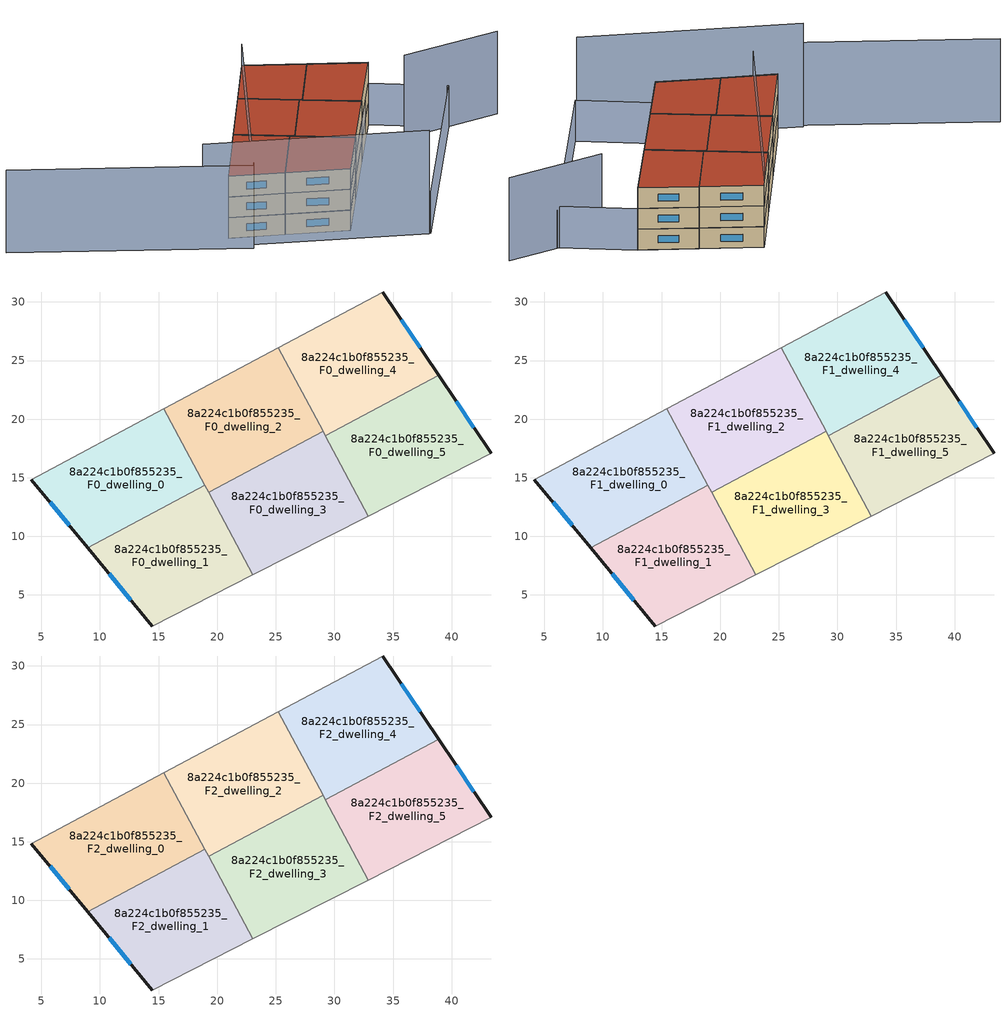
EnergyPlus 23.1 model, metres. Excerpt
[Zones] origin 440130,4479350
8a224c1b0f855235_F0_dwelling_0
 floor ground (EU_floor_Construction): 18.95,14.34 15.46,20.88 4.14,14.83 8.96,9.01 z0
 wall outside (EU_wall_Construction): 8.96,9.01 4.14,14.83 z0:3
 wall adiabatic (EU_wall_Construction): 4.14,14.83 15.46,20.88 z0:3
 wall to 8a224c1b0f855235_F0_dwelling_1 (EU_wall_Construction): 18.95,14.34 8.96,9.01 z0:3
 wall to 8a224c1b0f855235_F0_dwelling_2 (EU_wall_Construction): 15.46,20.88 18.95,14.34 z0:3
 window (EU_Window_Construction): 7.36,10.94 5.74,12.9 z0.99:2.01
8a224c1b0f855235_F0_dwelling_1
 floor ground (EU_floor_Construction): 23.03,6.71 18.95,14.34 8.96,9.01 14.46,2.35 z0
 wall outside (EU_wall_Construction): 14.46,2.35 8.96,9.01 z0:3
 wall adiabatic (EU_wall_Construction): 23.03,6.71 14.46,2.35 z0:3
 wall to 8a224c1b0f855235_F0_dwelling_3 (EU_wall_Construction): 19.27,13.75 23.03,6.71 z0:3
 wall to 8a224c1b0f855235_F0_dwelling_2 (EU_wall_Construction): 18.95,14.34 19.27,13.75 z0:3
 window (EU_Window_Construction): 12.64,4.56 10.79,6.8 z0.99:2.01
8a224c1b0f855235_F0_dwelling_2
 floor ground (EU_floor_Construction): 29.03,18.96 25.23,26.09 15.46,20.88 19.27,13.75 z0
 wall adiabatic (EU_wall_Construction): 15.46,20.88 25.23,26.09 z0:3
 wall to 8a224c1b0f855235_F0_dwelling_3 (EU_wall_Construction): 29.03,18.96 19.27,13.75 z0:3
 wall to 8a224c1b0f855235_F0_dwelling_4 (EU_wall_Construction): 25.23,26.09 29.03,18.96 z0:3
8a224c1b0f855235_F0_dwelling_3
 floor ground (EU_floor_Construction): 32.89,11.74 29.03,18.96 19.27,13.75 23.03,6.71 z0
 wall adiabatic (EU_wall_Construction): 32.89,11.74 23.03,6.71 z0:3
 wall to 8a224c1b0f855235_F0_dwelling_5 (EU_wall_Construction): 29.23,18.59 32.89,11.74 z0:3
 wall to 8a224c1b0f855235_F0_dwelling_4 (EU_wall_Construction): 29.03,18.96 29.23,18.59 z0:3
8a224c1b0f855235_F0_dwelling_4
 floor ground (EU_floor_Construction): 38.89,23.75 34.12,30.85 25.23,26.09 29.23,18.59 z0
 wall outside (EU_wall_Construction): 34.12,30.85 38.89,23.75 z0:3
 wall adiabatic (EU_wall_Construction): 25.23,26.09 34.12,30.85 z0:3
 wall to 8a224c1b0f855235_F0_dwelling_5 (EU_wall_Construction): 38.89,23.75 29.23,18.59 z0:3
 window (EU_Window_Construction): 35.71,28.49 37.31,26.1 z0.99:2.01
8a224c1b0f855235_F0_dwelling_5
 floor ground (EU_floor_Construction): 43.38,17.07 38.89,23.75 29.23,18.59 32.89,11.74 z0
 wall outside (EU_wall_Construction): 38.89,23.75 43.38,17.07 z0:3
 wall adiabatic (EU_wall_Construction): 43.38,17.07 32.89,11.74 z0:3
 window (EU_Window_Construction): 40.38,21.54 41.89,19.29 z0.99:2.01
8a224c1b0f855235_F1_dwelling_0
 floor to 8a224c1b0f855235_F0_dwelling_0 (EU_floor_Construction): 18.95,14.34 15.46,20.88 4.14,14.83 8.96,9.01 z3
 wall outside (EU_wall_Construction): 8.96,9.01 4.14,14.83 z3:6
 wall adiabatic (EU_wall_Construction): 4.14,14.83 15.46,20.88 z3:6
 wall to 8a224c1b0f855235_F1_dwelling_1 (EU_wall_Construction): 18.95,14.34 8.96,9.01 z3:6
 wall to 8a224c1b0f855235_F1_dwelling_2 (EU_wall_Construction): 15.46,20.88 18.95,14.34 z3:6
 window (EU_Window_Construction): 7.36,10.94 5.74,12.9 z3.99:5.01
8a224c1b0f855235_F1_dwelling_1
 floor to 8a224c1b0f855235_F0_dwelling_1 (EU_floor_Construction): 23.03,6.71 18.95,14.34 8.96,9.01 14.46,2.35 z3
 wall outside (EU_wall_Construction): 14.46,2.35 8.96,9.01 z3:6
 wall adiabatic (EU_wall_Construction): 23.03,6.71 14.46,2.35 z3:6
 wall to 8a224c1b0f855235_F1_dwelling_3 (EU_wall_Construction): 19.27,13.75 23.03,6.71 z3:6
 wall to 8a224c1b0f855235_F1_dwelling_2 (EU_wall_Construction): 18.95,14.34 19.27,13.75 z3:6
 window (EU_Window_Construction): 12.64,4.56 10.79,6.8 z3.99:5.01
8a224c1b0f855235_F1_dwelling_2
 floor to 8a224c1b0f855235_F0_dwelling_2 (EU_floor_Construction): 29.03,18.96 25.23,26.09 15.46,20.88 19.27,13.75 z3
 wall adiabatic (EU_wall_Construction): 15.46,20.88 25.23,26.09 z3:6
 wall to 8a224c1b0f855235_F1_dwelling_3 (EU_wall_Construction): 29.03,18.96 19.27,13.75 z3:6
 wall to 8a224c1b0f855235_F1_dwelling_4 (EU_wall_Construction): 25.23,26.09 29.03,18.96 z3:6
8a224c1b0f855235_F1_dwelling_3
 floor to 8a224c1b0f855235_F0_dwelling_3 (EU_floor_Construction): 32.89,11.74 29.03,18.96 19.27,13.75 23.03,6.71 z3
 wall adiabatic (EU_wall_Construction): 32.89,11.74 23.03,6.71 z3:6
 wall to 8a224c1b0f855235_F1_dwelling_5 (EU_wall_Construction): 29.23,18.59 32.89,11.74 z3:6
 wall to 8a224c1b0f855235_F1_dwelling_4 (EU_wall_Construction): 29.03,18.96 29.23,18.59 z3:6
8a224c1b0f855235_F1_dwelling_4
 floor to 8a224c1b0f855235_F0_dwelling_4 (EU_floor_Construction): 38.89,23.75 34.12,30.85 25.23,26.09 29.23,18.59 z3
 wall outside (EU_wall_Construction): 34.12,30.85 38.89,23.75 z3:6
 wall adiabatic (EU_wall_Construction): 25.23,26.09 34.12,30.85 z3:6
 wall to 8a224c1b0f855235_F1_dwelling_5 (EU_wall_Construction): 38.89,23.75 29.23,18.59 z3:6
 window (EU_Window_Construction): 35.71,28.49 37.31,26.1 z3.99:5.01
8a224c1b0f855235_F1_dwelling_5
 floor to 8a224c1b0f855235_F0_dwelling_5 (EU_floor_Construction): 43.38,17.07 38.89,23.75 29.23,18.59 32.89,11.74 z3
 wall outside (EU_wall_Construction): 38.89,23.75 43.38,17.07 z3:6
 wall adiabatic (EU_wall_Construction): 43.38,17.07 32.89,11.74 z3:6
 window (EU_Window_Construction): 40.38,21.54 41.89,19.29 z3.99:5.01
8a224c1b0f855235_F2_dwelling_0
 floor to 8a224c1b0f855235_F1_dwelling_0 (EU_floor_Construction): 18.95,14.34 15.46,20.88 4.14,14.83 8.96,9.01 z6
 wall outside (EU_wall_Construction): 8.96,9.01 4.14,14.83 z6:9
 wall adiabatic (EU_wall_Construction): 4.14,14.83 15.46,20.88 z6:9
 wall to 8a224c1b0f855235_F2_dwelling_1 (EU_wall_Construction): 18.95,14.34 8.96,9.01 z6:9
 wall to 8a224c1b0f855235_F2_dwelling_2 (EU_wall_Construction): 15.46,20.88 18.95,14.34 z6:9
 window (EU_Window_Construction): 7.36,10.94 5.74,12.9 z6.99:8.01
 roof outside (EU_roof_Construction): 15.46,20.88 18.95,14.34 8.96,9.01 4.14,14.83 z9
8a224c1b0f855235_F2_dwelling_1
 floor to 8a224c1b0f855235_F1_dwelling_1 (EU_floor_Construction): 23.03,6.71 18.95,14.34 8.96,9.01 14.46,2.35 z6
 wall outside (EU_wall_Construction): 14.46,2.35 8.96,9.01 z6:9
 wall adiabatic (EU_wall_Construction): 23.03,6.71 14.46,2.35 z6:9
 wall to 8a224c1b0f855235_F2_dwelling_3 (EU_wall_Construction): 19.27,13.75 23.03,6.71 z6:9
 wall to 8a224c1b0f855235_F2_dwelling_2 (EU_wall_Construction): 18.95,14.34 19.27,13.75 z6:9
 window (EU_Window_Construction): 12.64,4.56 10.79,6.8 z6.99:8.01
 roof outside (EU_roof_Construction): 18.95,14.34 23.03,6.71 14.46,2.35 8.96,9.01 z9
8a224c1b0f855235_F2_dwelling_2
 floor to 8a224c1b0f855235_F1_dwelling_2 (EU_floor_Construction): 29.03,18.96 25.23,26.09 15.46,20.88 19.27,13.75 z6
 wall adiabatic (EU_wall_Construction): 15.46,20.88 25.23,26.09 z6:9
 wall to 8a224c1b0f855235_F2_dwelling_3 (EU_wall_Construction): 29.03,18.96 19.27,13.75 z6:9
 wall to 8a224c1b0f855235_F2_dwelling_4 (EU_wall_Construction): 25.23,26.09 29.03,18.96 z6:9
 roof outside (EU_roof_Construction): 25.23,26.09 29.03,18.96 19.27,13.75 15.46,20.88 z9
8a224c1b0f855235_F2_dwelling_3
 floor to 8a224c1b0f855235_F1_dwelling_3 (EU_floor_Construction): 32.89,11.74 29.03,18.96 19.27,13.75 23.03,6.71 z6
 wall adiabatic (EU_wall_Construction): 32.89,11.74 23.03,6.71 z6:9
 wall to 8a224c1b0f855235_F2_dwelling_5 (EU_wall_Construction): 29.23,18.59 32.89,11.74 z6:9
 wall to 8a224c1b0f855235_F2_dwelling_4 (EU_wall_Construction): 29.03,18.96 29.23,18.59 z6:9
 roof outside (EU_roof_Construction): 29.03,18.96 32.89,11.74 23.03,6.71 19.27,13.75 z9
8a224c1b0f855235_F2_dwelling_4
 floor to 8a224c1b0f855235_F1_dwelling_4 (EU_floor_Construction): 38.89,23.75 34.12,30.85 25.23,26.09 29.23,18.59 z6
 wall outside (EU_wall_Construction): 34.12,30.85 38.89,23.75 z6:9
 wall adiabatic (EU_wall_Construction): 25.23,26.09 34.12,30.85 z6:9
 wall to 8a224c1b0f855235_F2_dwelling_5 (EU_wall_Construction): 38.89,23.75 29.23,18.59 z6:9
 window (EU_Window_Construction): 35.71,28.49 37.31,26.1 z6.99:8.01
 roof outside (EU_roof_Construction): 34.12,30.85 38.89,23.75 29.23,18.59 25.23,26.09 z9
8a224c1b0f855235_F2_dwelling_5
 floor to 8a224c1b0f855235_F1_dwelling_5 (EU_floor_Construction): 43.38,17.07 38.89,23.75 29.23,18.59 32.89,11.74 z6
 wall outside (EU_wall_Construction): 38.89,23.75 43.38,17.07 z6:9
 wall adiabatic (EU_wall_Construction): 43.38,17.07 32.89,11.74 z6:9
 window (EU_Window_Construction): 40.38,21.54 41.89,19.29 z6.99:8.01
 roof outside (EU_roof_Construction): 38.89,23.75 43.38,17.07 32.89,11.74 29.23,18.59 z9
shading: 0.02,16.21 19.01,-6.95 z0:15; 42.27,10.91 54.85,4.34 / 34.13,30.85 3.32,10.42 / 3.32,10.42 -14.59,37.43 z0:12; 14.46,2.35 43.38,17.07 / 43.38,17.07 48.15,7.69 / 48.15,7.69 19.24,-7.03 / 19.24,-7.03 14.46,2.35 z0:6
[Building]
EU S2 Campaign: North Axis=0; Terrain=City; Solar Distribution=FullExterior
[Site:Location]
Madrid: Latitude=40.5; Longitude=-3.5; Time Zone=1; Elevation=609
[SizingPeriod:WeatherFileDays]
AnnualSizingPeriod: Begin Month=1; Begin Day of Month=1; End Month=12; End Day of Month=31; Day of Week for Start Day=Monday; Use Weather File Daylight Saving Period=No; Use Weather File Rain and Snow Indicators=No
[MATERIAL]
EU_InternalMass_Material: Roughness=MediumRough; Thickness=0.1; Conductivity=1; Density=1800; Specific Heat=900; Thermal Absorptance=0.9; Solar Absorptance=0.7; Visible Absorptance=0.7
[MATERIAL:NOMASS] Roughness=MediumRough; Thermal Absorptance=0.9; Solar Absorptance=0.7; Visible Absorptance=0.7
Name | Thermal Resistance
EU_wall_NoMass | 0.609216
EU_roof_NoMass | 0.513268
EU_floor_NoMass | 0.568163
[WINDOWMATERIAL:SIMPLEGLAZINGSYSTEM]
EU_Window_SimpleGlazing: UFactor=5.50606; Solar Heat Gain Coefficient=0.85; Visible Transmittance=0.85
[CONSTRUCTION]
EU_wall_Construction: EU_wall_NoMass
EU_roof_Construction: EU_roof_NoMass
EU_floor_Construction: EU_floor_NoMass
EU_InternalMass_Construction: EU_InternalMass_Material
EU_Window_Construction: EU_Window_SimpleGlazing
[ZONE] Type=1; Multiplier=1; Ceiling Height=autocalculate; Floor Area=autocalculate; Part of Total Floor Area=Yes
Name | Volume
8a224c1b0f855235_F0_dwelling_0 | 268.466
8a224c1b0f855235_F1_dwelling_0; 8a224c1b0f855235_F2_dwelling_0 | 268.467
8a224c1b0f855235_F0_dwelling_1 | 268.449
8a224c1b0f855235_F1_dwelling_1; 8a224c1b0f855235_F2_dwelling_1 | 268.448
8a224c1b0f855235_F0_dwelling_2; 8a224c1b0f855235_F1_dwelling_2; 8a224c1b0f855235_F2_dwelling_2 | 268.437
8a224c1b0f855235_F0_dwelling_3; 8a224c1b0f855235_F1_dwelling_3; 8a224c1b0f855235_F2_dwelling_3 | 268.452
8a224c1b0f855235_F0_dwelling_4 | 268.444
8a224c1b0f855235_F1_dwelling_4; 8a224c1b0f855235_F2_dwelling_4 | 268.443
8a224c1b0f855235_F0_dwelling_5; 8a224c1b0f855235_F1_dwelling_5; 8a224c1b0f855235_F2_dwelling_5 | 268.461
[INTERNALMASS] Construction=EU_InternalMass_Construction
Name | Zone or ZoneList | Surface Area
8a224c1b0f855235_F0_dwelling_0_EU_InternalMass | 8a224c1b0f855235_F0_dwelling_0 | 89.4876
8a224c1b0f855235_F0_dwelling_1_EU_InternalMass | 8a224c1b0f855235_F0_dwelling_1 | 89.4819
8a224c1b0f855235_F0_dwelling_2_EU_InternalMass | 8a224c1b0f855235_F0_dwelling_2 | 89.4788
8a224c1b0f855235_F0_dwelling_3_EU_InternalMass | 8a224c1b0f855235_F0_dwelling_3 | 89.4872
8a224c1b0f855235_F0_dwelling_4_EU_InternalMass | 8a224c1b0f855235_F0_dwelling_4 | 89.4841
8a224c1b0f855235_F0_dwelling_5_EU_InternalMass | 8a224c1b0f855235_F0_dwelling_5 | 89.4883
8a224c1b0f855235_F1_dwelling_0_EU_InternalMass | 8a224c1b0f855235_F1_dwelling_0 | 89.4876
8a224c1b0f855235_F1_dwelling_1_EU_InternalMass | 8a224c1b0f855235_F1_dwelling_1 | 89.4819
8a224c1b0f855235_F1_dwelling_2_EU_InternalMass | 8a224c1b0f855235_F1_dwelling_2 | 89.4788
8a224c1b0f855235_F1_dwelling_3_EU_InternalMass | 8a224c1b0f855235_F1_dwelling_3 | 89.4872
8a224c1b0f855235_F1_dwelling_4_EU_InternalMass | 8a224c1b0f855235_F1_dwelling_4 | 89.4841
8a224c1b0f855235_F1_dwelling_5_EU_InternalMass | 8a224c1b0f855235_F1_dwelling_5 | 89.4883
8a224c1b0f855235_F2_dwelling_0_EU_InternalMass | 8a224c1b0f855235_F2_dwelling_0 | 89.4876
8a224c1b0f855235_F2_dwelling_1_EU_InternalMass | 8a224c1b0f855235_F2_dwelling_1 | 89.4819
8a224c1b0f855235_F2_dwelling_2_EU_InternalMass | 8a224c1b0f855235_F2_dwelling_2 | 89.4788
8a224c1b0f855235_F2_dwelling_3_EU_InternalMass | 8a224c1b0f855235_F2_dwelling_3 | 89.4872
8a224c1b0f855235_F2_dwelling_4_EU_InternalMass | 8a224c1b0f855235_F2_dwelling_4 | 89.4841
8a224c1b0f855235_F2_dwelling_5_EU_InternalMass | 8a224c1b0f855235_F2_dwelling_5 | 89.4883
[OTHEREQUIPMENT] Fuel Type=Electricity; Design Level Calculation Method=Watts/Area; Power per Zone Floor Area=1; Fraction Latent=0; Fraction Radiant=0; Fraction Lost=0; Carbon Dioxide Generation Rate=0; EndUse Subcategory=EU_Step8_InternalGains
Name | Zone or ZoneList or Space or SpaceList | Schedule
EU_Step8_InternalGain_8a224c1b0f855235_F0_dwelling_0_f000 | 8a224c1b0f855235_F0_dwelling_0 | EU_Step8_GainSchedule_8a224c1b0f855235_F0_dwelling_0_f000
EU_Step8_InternalGain_8a224c1b0f855235_F0_dwelling_1_f000 | 8a224c1b0f855235_F0_dwelling_1 | EU_Step8_GainSchedule_8a224c1b0f855235_F0_dwelling_1_f000
EU_Step8_InternalGain_8a224c1b0f855235_F0_dwelling_2_f000 | 8a224c1b0f855235_F0_dwelling_2 | EU_Step8_GainSchedule_8a224c1b0f855235_F0_dwelling_2_f000
EU_Step8_InternalGain_8a224c1b0f855235_F0_dwelling_3_f000 | 8a224c1b0f855235_F0_dwelling_3 | EU_Step8_GainSchedule_8a224c1b0f855235_F0_dwelling_3_f000
EU_Step8_InternalGain_8a224c1b0f855235_F0_dwelling_4_f000 | 8a224c1b0f855235_F0_dwelling_4 | EU_Step8_GainSchedule_8a224c1b0f855235_F0_dwelling_4_f000
EU_Step8_InternalGain_8a224c1b0f855235_F0_dwelling_5_f000 | 8a224c1b0f855235_F0_dwelling_5 | EU_Step8_GainSchedule_8a224c1b0f855235_F0_dwelling_5_f000
EU_Step8_InternalGain_8a224c1b0f855235_F1_dwelling_0_f000 | 8a224c1b0f855235_F1_dwelling_0 | EU_Step8_GainSchedule_8a224c1b0f855235_F1_dwelling_0_f000
EU_Step8_InternalGain_8a224c1b0f855235_F1_dwelling_1_f000 | 8a224c1b0f855235_F1_dwelling_1 | EU_Step8_GainSchedule_8a224c1b0f855235_F1_dwelling_1_f000
EU_Step8_InternalGain_8a224c1b0f855235_F1_dwelling_2_f000 | 8a224c1b0f855235_F1_dwelling_2 | EU_Step8_GainSchedule_8a224c1b0f855235_F1_dwelling_2_f000
EU_Step8_InternalGain_8a224c1b0f855235_F1_dwelling_3_f000 | 8a224c1b0f855235_F1_dwelling_3 | EU_Step8_GainSchedule_8a224c1b0f855235_F1_dwelling_3_f000
EU_Step8_InternalGain_8a224c1b0f855235_F1_dwelling_4_f000 | 8a224c1b0f855235_F1_dwelling_4 | EU_Step8_GainSchedule_8a224c1b0f855235_F1_dwelling_4_f000
EU_Step8_InternalGain_8a224c1b0f855235_F1_dwelling_5_f000 | 8a224c1b0f855235_F1_dwelling_5 | EU_Step8_GainSchedule_8a224c1b0f855235_F1_dwelling_5_f000
EU_Step8_InternalGain_8a224c1b0f855235_F2_dwelling_0_f000 | 8a224c1b0f855235_F2_dwelling_0 | EU_Step8_GainSchedule_8a224c1b0f855235_F2_dwelling_0_f000
EU_Step8_InternalGain_8a224c1b0f855235_F2_dwelling_1_f000 | 8a224c1b0f855235_F2_dwelling_1 | EU_Step8_GainSchedule_8a224c1b0f855235_F2_dwelling_1_f000
EU_Step8_InternalGain_8a224c1b0f855235_F2_dwelling_2_f000 | 8a224c1b0f855235_F2_dwelling_2 | EU_Step8_GainSchedule_8a224c1b0f855235_F2_dwelling_2_f000
EU_Step8_InternalGain_8a224c1b0f855235_F2_dwelling_3_f000 | 8a224c1b0f855235_F2_dwelling_3 | EU_Step8_GainSchedule_8a224c1b0f855235_F2_dwelling_3_f000
EU_Step8_InternalGain_8a224c1b0f855235_F2_dwelling_4_f000 | 8a224c1b0f855235_F2_dwelling_4 | EU_Step8_GainSchedule_8a224c1b0f855235_F2_dwelling_4_f000
EU_Step8_InternalGain_8a224c1b0f855235_F2_dwelling_5_f000 | 8a224c1b0f855235_F2_dwelling_5 | EU_Step8_GainSchedule_8a224c1b0f855235_F2_dwelling_5_f000
[ZONEVENTILATION:DESIGNFLOWRATE] Schedule=EU_AlwaysOn; Design Flow Rate Calculation Method=AirChanges/Hour; Air Changes per Hour=0.752966; Ventilation Type=Natural; Fan Pressure Rise=0; Fan Total Efficiency=1; Constant Term Coefficient=1; Temperature Term Coefficient=0; Velocity Term Coefficient=0; Velocity Squared Term Coefficient=0; Minimum Indoor Temperature=-100; Maximum Indoor Temperature=100; Delta Temperature=-100; Minimum Outdoor Temperature=-100; Maximum Outdoor Temperature=100; Maximum Wind Speed=40
Name | Zone or ZoneList or Space or SpaceList
EU_ConstantAir_8a224c1b0f855235_F0_dwelling_0 | 8a224c1b0f855235_F0_dwelling_0
EU_ConstantAir_8a224c1b0f855235_F0_dwelling_1 | 8a224c1b0f855235_F0_dwelling_1
EU_ConstantAir_8a224c1b0f855235_F0_dwelling_2 | 8a224c1b0f855235_F0_dwelling_2
EU_ConstantAir_8a224c1b0f855235_F0_dwelling_3 | 8a224c1b0f855235_F0_dwelling_3
EU_ConstantAir_8a224c1b0f855235_F0_dwelling_4 | 8a224c1b0f855235_F0_dwelling_4
EU_ConstantAir_8a224c1b0f855235_F0_dwelling_5 | 8a224c1b0f855235_F0_dwelling_5
EU_ConstantAir_8a224c1b0f855235_F1_dwelling_0 | 8a224c1b0f855235_F1_dwelling_0
EU_ConstantAir_8a224c1b0f855235_F1_dwelling_1 | 8a224c1b0f855235_F1_dwelling_1
EU_ConstantAir_8a224c1b0f855235_F1_dwelling_2 | 8a224c1b0f855235_F1_dwelling_2
EU_ConstantAir_8a224c1b0f855235_F1_dwelling_3 | 8a224c1b0f855235_F1_dwelling_3
EU_ConstantAir_8a224c1b0f855235_F1_dwelling_4 | 8a224c1b0f855235_F1_dwelling_4
EU_ConstantAir_8a224c1b0f855235_F1_dwelling_5 | 8a224c1b0f855235_F1_dwelling_5
EU_ConstantAir_8a224c1b0f855235_F2_dwelling_0 | 8a224c1b0f855235_F2_dwelling_0
EU_ConstantAir_8a224c1b0f855235_F2_dwelling_1 | 8a224c1b0f855235_F2_dwelling_1
EU_ConstantAir_8a224c1b0f855235_F2_dwelling_2 | 8a224c1b0f855235_F2_dwelling_2
EU_ConstantAir_8a224c1b0f855235_F2_dwelling_3 | 8a224c1b0f855235_F2_dwelling_3
EU_ConstantAir_8a224c1b0f855235_F2_dwelling_4 | 8a224c1b0f855235_F2_dwelling_4
EU_ConstantAir_8a224c1b0f855235_F2_dwelling_5 | 8a224c1b0f855235_F2_dwelling_5
[HVACTEMPLATE:THERMOSTAT] Constant Heating Setpoint=20; Constant Cooling Setpoint=50
EU_HeatOnly_8a224c1b0f855235_F0_dwelling_0; EU_HeatOnly_8a224c1b0f855235_F0_dwelling_1; EU_HeatOnly_8a224c1b0f855235_F0_dwelling_2; EU_HeatOnly_8a224c1b0f855235_F0_dwelling_3; EU_HeatOnly_8a224c1b0f855235_F0_dwelling_4; EU_HeatOnly_8a224c1b0f855235_F0_dwelling_5; EU_HeatOnly_8a224c1b0f855235_F1_dwelling_0; EU_HeatOnly_8a224c1b0f855235_F1_dwelling_1; EU_HeatOnly_8a224c1b0f855235_F1_dwelling_2; EU_HeatOnly_8a224c1b0f855235_F1_dwelling_3; EU_HeatOnly_8a224c1b0f855235_F1_dwelling_4; EU_HeatOnly_8a224c1b0f855235_F1_dwelling_5; EU_HeatOnly_8a224c1b0f855235_F2_dwelling_0; EU_HeatOnly_8a224c1b0f855235_F2_dwelling_1; EU_HeatOnly_8a224c1b0f855235_F2_dwelling_2; EU_HeatOnly_8a224c1b0f855235_F2_dwelling_3; EU_HeatOnly_8a224c1b0f855235_F2_dwelling_4; EU_HeatOnly_8a224c1b0f855235_F2_dwelling_5
[HVACTEMPLATE:ZONE:IDEALLOADSAIRSYSTEM] System Availability Schedule=EU_AlwaysOn; Maximum Heating Supply Air Temperature=50; Minimum Cooling Supply Air Temperature=13; Maximum Heating Supply Air Humidity Ratio=0.0156; Minimum Cooling Supply Air Humidity Ratio=0.0077; Heating Limit=NoLimit; Cooling Limit=NoLimit; Heating Availability Schedule=EU_AlwaysOn; Cooling Availability Schedule=EU_CoolingOff; Dehumidification Control Type=ConstantSensibleHeatRatio; Cooling Sensible Heat Ratio=0.7; Dehumidification Setpoint=60; Humidification Control Type=None; Humidification Setpoint=30; Outdoor Air Method=None; Outdoor Air Flow Rate per Person=0.00944; Outdoor Air Flow Rate per Zone Floor Area=0; Outdoor Air Flow Rate per Zone=0; Demand Controlled Ventilation Type=None; Outdoor Air Economizer Type=NoEconomizer; Heat Recovery Type=None; Sensible Heat Recovery Effectiveness=0.7; Latent Heat Recovery Effectiveness=0.65
Name | Template Thermostat
8a224c1b0f855235_F0_dwelling_0 | EU_HeatOnly_8a224c1b0f855235_F0_dwelling_0
8a224c1b0f855235_F0_dwelling_1 | EU_HeatOnly_8a224c1b0f855235_F0_dwelling_1
8a224c1b0f855235_F0_dwelling_2 | EU_HeatOnly_8a224c1b0f855235_F0_dwelling_2
8a224c1b0f855235_F0_dwelling_3 | EU_HeatOnly_8a224c1b0f855235_F0_dwelling_3
8a224c1b0f855235_F0_dwelling_4 | EU_HeatOnly_8a224c1b0f855235_F0_dwelling_4
8a224c1b0f855235_F0_dwelling_5 | EU_HeatOnly_8a224c1b0f855235_F0_dwelling_5
8a224c1b0f855235_F1_dwelling_0 | EU_HeatOnly_8a224c1b0f855235_F1_dwelling_0
8a224c1b0f855235_F1_dwelling_1 | EU_HeatOnly_8a224c1b0f855235_F1_dwelling_1
8a224c1b0f855235_F1_dwelling_2 | EU_HeatOnly_8a224c1b0f855235_F1_dwelling_2
8a224c1b0f855235_F1_dwelling_3 | EU_HeatOnly_8a224c1b0f855235_F1_dwelling_3
8a224c1b0f855235_F1_dwelling_4 | EU_HeatOnly_8a224c1b0f855235_F1_dwelling_4
8a224c1b0f855235_F1_dwelling_5 | EU_HeatOnly_8a224c1b0f855235_F1_dwelling_5
8a224c1b0f855235_F2_dwelling_0 | EU_HeatOnly_8a224c1b0f855235_F2_dwelling_0
8a224c1b0f855235_F2_dwelling_1 | EU_HeatOnly_8a224c1b0f855235_F2_dwelling_1
8a224c1b0f855235_F2_dwelling_2 | EU_HeatOnly_8a224c1b0f855235_F2_dwelling_2
8a224c1b0f855235_F2_dwelling_3 | EU_HeatOnly_8a224c1b0f855235_F2_dwelling_3
8a224c1b0f855235_F2_dwelling_4 | EU_HeatOnly_8a224c1b0f855235_F2_dwelling_4
8a224c1b0f855235_F2_dwelling_5 | EU_HeatOnly_8a224c1b0f855235_F2_dwelling_5
[SIZING:ZONE] Zone Cooling Design Supply Air Temperature Input Method=SupplyAirTemperature; Zone Cooling Design Supply Air Temperature=13; Zone Heating Design Supply Air Temperature Input Method=SupplyAirTemperature; Zone Heating Design Supply Air Temperature=50; Zone Cooling Design Supply Air Humidity Ratio=0.008; Zone Heating Design Supply Air Humidity Ratio=0.008; Cooling Design Air Flow Method=DesignDay; Cooling Design Air Flow Rate=0; Cooling Minimum Air Flow per Zone Floor Area=0.000762; Cooling Minimum Air Flow=0; Cooling Minimum Air Flow Fraction=0.2; Heating Design Air Flow Method=DesignDay; Heating Design Air Flow Rate=0; Heating Maximum Air Flow per Zone Floor Area=0.002032; Heating Maximum Air Flow=0.141576; Heating Maximum Air Flow Fraction=0.3; Account for Dedicated Outdoor Air System=No; Dedicated Outdoor Air System Control Strategy=NeutralSupplyAir; Dedicated Outdoor Air Low Setpoint Temperature for Design=autosize; Dedicated Outdoor Air High Setpoint Temperature for Design=autosize; Zone Load Sizing Method=Sensible Load Only No Latent Load; Zone Latent Cooling Design Supply Air Humidity Ratio Input Method=HumidityRatioDifference; Zone Cooling Design Supply Air Humidity Ratio Difference=0.005; Zone Latent Heating Design Supply Air Humidity Ratio Input Method=HumidityRatioDifference; Zone Humidification Design Supply Air Humidity Ratio Difference=0.005
8a224c1b0f855235_F0_dwelling_0; 8a224c1b0f855235_F0_dwelling_1; 8a224c1b0f855235_F0_dwelling_2; 8a224c1b0f855235_F0_dwelling_3; 8a224c1b0f855235_F0_dwelling_4; 8a224c1b0f855235_F0_dwelling_5; 8a224c1b0f855235_F1_dwelling_0; 8a224c1b0f855235_F1_dwelling_1; 8a224c1b0f855235_F1_dwelling_2; 8a224c1b0f855235_F1_dwelling_3; 8a224c1b0f855235_F1_dwelling_4; 8a224c1b0f855235_F1_dwelling_5; 8a224c1b0f855235_F2_dwelling_0; 8a224c1b0f855235_F2_dwelling_1; 8a224c1b0f855235_F2_dwelling_2; 8a224c1b0f855235_F2_dwelling_3; 8a224c1b0f855235_F2_dwelling_4; 8a224c1b0f855235_F2_dwelling_5
[SCHEDULE:CONSTANT]
Name | Hourly Value
EU_AlwaysOn | 1
EU_CoolingOff | 0
[SCHEDULE:FILE] Column Number=1; Rows to Skip at Top=0; Number of Hours of Data=8760; Column Separator=Comma; Interpolate to Timestep=No; Minutes per Item=60; Adjust Schedule for Daylight Savings=Yes
Name | File
EU_Step8_GainSchedule_8a224c1b0f855235_F0_dwelling_0_f000 | ../../schedules/8a224c1b0f855235/8a224c1b0f855235_F0_dwelling_0_f000_gain.csv
EU_Step8_GainSchedule_8a224c1b0f855235_F0_dwelling_1_f000 | ../../schedules/8a224c1b0f855235/8a224c1b0f855235_F0_dwelling_1_f000_gain.csv
EU_Step8_GainSchedule_8a224c1b0f855235_F0_dwelling_2_f000 | ../../schedules/8a224c1b0f855235/8a224c1b0f855235_F0_dwelling_2_f000_gain.csv
EU_Step8_GainSchedule_8a224c1b0f855235_F0_dwelling_3_f000 | ../../schedules/8a224c1b0f855235/8a224c1b0f855235_F0_dwelling_3_f000_gain.csv
EU_Step8_GainSchedule_8a224c1b0f855235_F0_dwelling_4_f000 | ../../schedules/8a224c1b0f855235/8a224c1b0f855235_F0_dwelling_4_f000_gain.csv
EU_Step8_GainSchedule_8a224c1b0f855235_F0_dwelling_5_f000 | ../../schedules/8a224c1b0f855235/8a224c1b0f855235_F0_dwelling_5_f000_gain.csv
EU_Step8_GainSchedule_8a224c1b0f855235_F1_dwelling_0_f000 | ../../schedules/8a224c1b0f855235/8a224c1b0f855235_F1_dwelling_0_f000_gain.csv
EU_Step8_GainSchedule_8a224c1b0f855235_F1_dwelling_1_f000 | ../../schedules/8a224c1b0f855235/8a224c1b0f855235_F1_dwelling_1_f000_gain.csv
EU_Step8_GainSchedule_8a224c1b0f855235_F1_dwelling_2_f000 | ../../schedules/8a224c1b0f855235/8a224c1b0f855235_F1_dwelling_2_f000_gain.csv
EU_Step8_GainSchedule_8a224c1b0f855235_F1_dwelling_3_f000 | ../../schedules/8a224c1b0f855235/8a224c1b0f855235_F1_dwelling_3_f000_gain.csv
EU_Step8_GainSchedule_8a224c1b0f855235_F1_dwelling_4_f000 | ../../schedules/8a224c1b0f855235/8a224c1b0f855235_F1_dwelling_4_f000_gain.csv
EU_Step8_GainSchedule_8a224c1b0f855235_F1_dwelling_5_f000 | ../../schedules/8a224c1b0f855235/8a224c1b0f855235_F1_dwelling_5_f000_gain.csv
EU_Step8_GainSchedule_8a224c1b0f855235_F2_dwelling_0_f000 | ../../schedules/8a224c1b0f855235/8a224c1b0f855235_F2_dwelling_0_f000_gain.csv
EU_Step8_GainSchedule_8a224c1b0f855235_F2_dwelling_1_f000 | ../../schedules/8a224c1b0f855235/8a224c1b0f855235_F2_dwelling_1_f000_gain.csv
EU_Step8_GainSchedule_8a224c1b0f855235_F2_dwelling_2_f000 | ../../schedules/8a224c1b0f855235/8a224c1b0f855235_F2_dwelling_2_f000_gain.csv
EU_Step8_GainSchedule_8a224c1b0f855235_F2_dwelling_3_f000 | ../../schedules/8a224c1b0f855235/8a224c1b0f855235_F2_dwelling_3_f000_gain.csv
EU_Step8_GainSchedule_8a224c1b0f855235_F2_dwelling_4_f000 | ../../schedules/8a224c1b0f855235/8a224c1b0f855235_F2_dwelling_4_f000_gain.csv
EU_Step8_GainSchedule_8a224c1b0f855235_F2_dwelling_5_f000 | ../../schedules/8a224c1b0f855235/8a224c1b0f855235_F2_dwelling_5_f000_gain.csv
